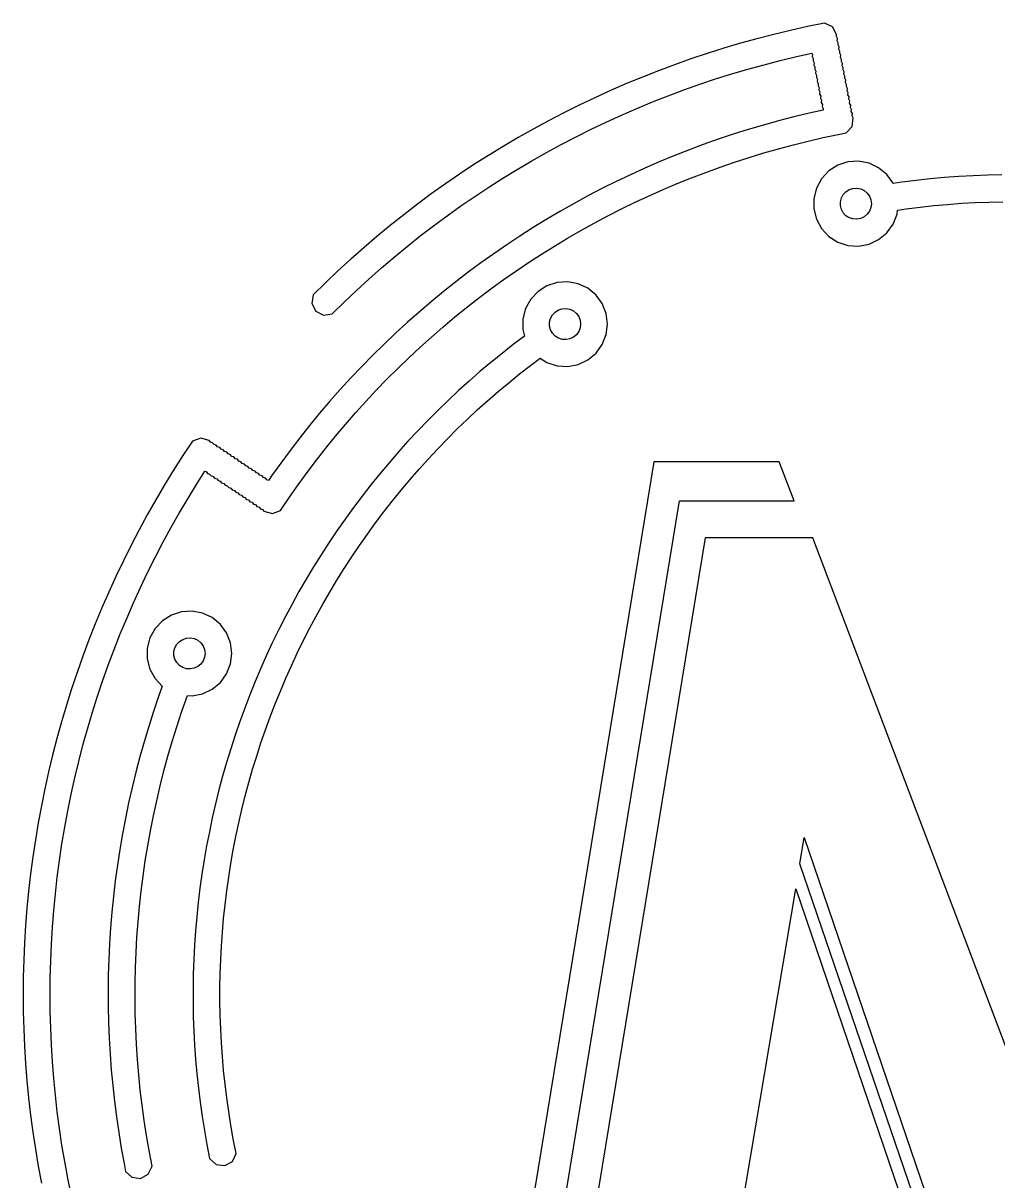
# Model space of a CAD drawing. Header units: metres. Extents: x -25 to 25, y -25 to 25.
# Drawn here: x -25 to -0.39, y -4.71 to 24.54 of the extents above; entities that cross this region are included whole.
import ezdxf

# ---------------------------------------------------------------- set-up
doc = ezdxf.new("R2010")
doc.units = ezdxf.units.M

msp = doc.modelspace()

# ---------------------------------------------------------------- linework, layer by layer
for p, q in [((-5.62514, 24.359), (-6.04939, 24.2572)), ((-5.19914, 24.4535), (-5.62514, 24.359)), ((-4.76891, 24.541), (-5.19914, 24.4535)), ((-4.56831, 24.4486), (-4.76891, 24.541)), ((-4.46039, 24.2559), (-4.56831, 24.4486)), ((-6.89227, 24.0313), (-7.31062, 23.9073)), ((-6.47182, 24.1479), (-6.89227, 24.0313)), ((-6.04939, 24.2572), (-6.47182, 24.1479)), ((-4.46701, 24.1999), (-4.46039, 24.2559)), ((-4.43947, 24.1507), (-4.46701, 24.1999)), ((-4.44611, 24.0947), (-4.43947, 24.1507)), ((-4.41856, 24.0455), (-4.44611, 24.0947)), ((-4.42519, 23.9896), (-4.41856, 24.0455)), ((-4.39764, 23.9404), (-4.42519, 23.9896)), ((-7.72676, 23.7761), (-8.14053, 23.6376)), ((-7.31062, 23.9073), (-7.72676, 23.7761)), ((-5.88359, 23.5979), (-5.47087, 23.697)), ((-5.47087, 23.697), (-5.08807, 23.782)), ((-5.08807, 23.782), (-5.07115, 23.7518)), ((-5.07115, 23.7518), (-5.07777, 23.6958)), ((-5.07777, 23.6958), (-5.05023, 23.6466)), ((-4.40427, 23.8844), (-4.39764, 23.9404)), ((-4.37672, 23.8352), (-4.40427, 23.8844)), ((-4.38335, 23.7793), (-4.37672, 23.8352)), ((-4.3558, 23.7301), (-4.38335, 23.7793)), ((-4.36243, 23.6741), (-4.3558, 23.7301)), ((-8.55182, 23.4919), (-8.96051, 23.3391)), ((-8.14053, 23.6376), (-8.55182, 23.4919)), ((-6.70358, 23.3782), (-6.29451, 23.4916)), ((-6.29451, 23.4916), (-5.88359, 23.5979)), ((-5.05023, 23.6466), (-5.05685, 23.5906)), ((-5.05685, 23.5906), (-5.02931, 23.5414)), ((-5.02931, 23.5414), (-5.03593, 23.4855)), ((-5.03593, 23.4855), (-5.00839, 23.4363)), ((-5.00839, 23.4363), (-5.01501, 23.3803)), ((-4.33488, 23.6249), (-4.36243, 23.6741)), ((-4.34151, 23.5689), (-4.33488, 23.6249)), ((-4.31396, 23.5198), (-4.34151, 23.5689)), ((-4.3206, 23.4638), (-4.31396, 23.5198)), ((-4.29306, 23.4146), (-4.3206, 23.4638)), ((-4.29968, 23.3586), (-4.29306, 23.4146)), ((-9.36647, 23.1792), (-9.76958, 23.0122)), ((-8.96051, 23.3391), (-9.36647, 23.1792)), ((-7.91789, 22.9953), (-7.51537, 23.13)), ((-7.51537, 23.13), (-7.11055, 23.2576)), ((-7.11055, 23.2576), (-6.70358, 23.3782)), ((-5.01501, 23.3803), (-4.98747, 23.3311)), ((-4.98747, 23.3311), (-4.99409, 23.2751)), ((-4.99409, 23.2751), (-4.96655, 23.226)), ((-4.96655, 23.226), (-4.97319, 23.17)), ((-4.97319, 23.17), (-4.94565, 23.1208)), ((-4.94565, 23.1208), (-4.95227, 23.0648)), ((-4.27214, 23.3094), (-4.29968, 23.3586)), ((-4.27876, 23.2535), (-4.27214, 23.3094)), ((-4.25122, 23.2043), (-4.27876, 23.2535)), ((-4.25784, 23.1483), (-4.25122, 23.2043)), ((-4.2303, 23.0991), (-4.25784, 23.1483)), ((-10.1697, 22.8382), (-10.5667, 22.6572)), ((-9.76958, 23.0122), (-10.1697, 22.8382)), ((-8.71561, 22.705), (-8.31804, 22.8536)), ((-8.31804, 22.8536), (-7.91789, 22.9953)), ((-4.95227, 23.0648), (-4.92473, 23.0157)), ((-4.92473, 23.0157), (-4.93135, 22.9597)), ((-4.93135, 22.9597), (-4.90381, 22.9105)), ((-4.90381, 22.9105), (-4.91043, 22.8545)), ((-4.91043, 22.8545), (-4.88289, 22.8053)), ((-4.23692, 23.0432), (-4.2303, 23.0991)), ((-4.20938, 22.994), (-4.23692, 23.0432)), ((-4.21602, 22.938), (-4.20938, 22.994)), ((-4.18846, 22.8888), (-4.21602, 22.938)), ((-4.1951, 22.8328), (-4.18846, 22.8888)), ((-4.16756, 22.7837), (-4.1951, 22.8328)), ((-10.5667, 22.6572), (-10.9606, 22.4693)), ((-9.50273, 22.3869), (-9.11052, 22.5494)), ((-9.11052, 22.5494), (-8.71561, 22.705)), ((-4.88289, 22.8053), (-4.88951, 22.7494)), ((-4.88951, 22.7494), (-4.86197, 22.7002)), ((-4.86197, 22.7002), (-4.86861, 22.6442)), ((-4.86861, 22.6442), (-4.84106, 22.595)), ((-4.84106, 22.595), (-4.84769, 22.539)), ((-4.84769, 22.539), (-4.82014, 22.4899)), ((-4.17418, 22.7277), (-4.16756, 22.7837)), ((-4.14664, 22.6785), (-4.17418, 22.7277)), ((-4.15326, 22.6225), (-4.14664, 22.6785)), ((-4.12572, 22.5733), (-4.15326, 22.6225)), ((-4.13234, 22.5174), (-4.12572, 22.5733)), ((-11.351, 22.2746), (-11.738, 22.0731)), ((-10.9606, 22.4693), (-11.351, 22.2746)), ((-9.89197, 22.2177), (-9.50273, 22.3869)), ((-5.15198, 22.2675), (-5.53981, 22.1741)), ((-4.80392, 22.345), (-5.15198, 22.2675)), ((-4.82014, 22.4899), (-4.82677, 22.4339)), ((-4.82677, 22.4339), (-4.79922, 22.3847)), ((-4.79922, 22.3847), (-4.80392, 22.345)), ((-4.1048, 22.4682), (-4.13234, 22.5174)), ((-4.11142, 22.4122), (-4.1048, 22.4682)), ((-4.08388, 22.363), (-4.11142, 22.4122)), ((-4.09052, 22.3071), (-4.08388, 22.363)), ((-4.06297, 22.2579), (-4.09052, 22.3071)), ((-4.0696, 22.2019), (-4.06297, 22.2579)), ((-11.738, 22.0731), (-12.1215, 21.8649)), ((-10.6612, 21.859), (-10.2782, 22.0417)), ((-10.2782, 22.0417), (-9.89197, 22.2177)), ((-6.3103, 21.9673), (-6.69272, 21.8538)), ((-5.92595, 22.0741), (-6.3103, 21.9673)), ((-5.53981, 22.1741), (-5.92595, 22.0741)), ((-4.04205, 22.1527), (-4.0696, 22.2019)), ((-4.06801, 21.9334), (-4.04205, 22.1527)), ((-12.5012, 21.65), (-12.8772, 21.4286)), ((-12.1215, 21.8649), (-12.5012, 21.65)), ((-11.4176, 21.4736), (-11.0412, 21.6696)), ((-11.0412, 21.6696), (-10.6612, 21.859)), ((-7.0731, 21.7337), (-7.45134, 21.6069)), ((-6.69272, 21.8538), (-7.0731, 21.7337)), ((-5.17683, 21.5632), (-4.7997, 21.6503)), ((-4.7997, 21.6503), (-4.42114, 21.7307)), ((-4.42114, 21.7307), (-4.21794, 21.7712)), ((-4.21794, 21.7712), (-4.06801, 21.9334)), ((-12.8772, 21.4286), (-13.2492, 21.2006)), ((-11.7907, 21.271), (-11.4176, 21.4736)), ((-7.82729, 21.4736), (-8.20087, 21.3337)), ((-7.45134, 21.6069), (-7.82729, 21.4736)), ((-6.29831, 21.2627), (-5.92622, 21.3694)), ((-5.92622, 21.3694), (-5.55234, 21.4696)), ((-5.55234, 21.4696), (-5.17683, 21.5632)), ((-13.2492, 21.2006), (-13.6172, 20.9661)), ((-12.5258, 20.8466), (-12.1601, 21.062)), ((-12.1601, 21.062), (-11.7907, 21.271)), ((-8.57195, 21.1874), (-8.9404, 21.0345)), ((-8.20087, 21.3337), (-8.57195, 21.1874)), ((-7.03654, 21.03), (-6.66838, 21.1496)), ((-6.66838, 21.1496), (-6.29831, 21.2627)), ((-13.6172, 20.9661), (-13.981, 20.7253)), ((-12.8878, 20.6248), (-12.5258, 20.8466)), ((-9.30615, 20.8753), (-9.66905, 20.7097)), ((-8.9404, 21.0345), (-9.30615, 20.8753)), ((-8.12747, 20.6329), (-7.76614, 20.7716)), ((-7.76614, 20.7716), (-7.40245, 20.904)), ((-7.40245, 20.904), (-7.03654, 21.03)), ((-4.65765, 20.806), (-4.84164, 20.6101)), ((-4.43074, 20.95), (-4.65765, 20.806)), ((-4.17514, 21.033), (-4.43074, 20.95)), ((-3.90691, 21.0499), (-4.17514, 21.033)), ((-3.64291, 20.9995), (-3.90691, 21.0499)), ((-3.39973, 20.8851), (-3.64291, 20.9995)), ((-3.19266, 20.7138), (-3.39973, 20.8851)), ((-14.3406, 20.4781), (-14.6958, 20.2247)), ((-13.981, 20.7253), (-14.3406, 20.4781)), ((-13.2457, 20.3967), (-12.8878, 20.6248)), ((-10.029, 20.5378), (-10.3859, 20.3596)), ((-9.66905, 20.7097), (-10.029, 20.5378)), ((-8.84264, 20.3367), (-8.48636, 20.4879)), ((-8.48636, 20.4879), (-8.12747, 20.6329)), ((-4.84164, 20.6101), (-4.97112, 20.3745)), ((-3.03468, 20.4964), (-3.19266, 20.7138)), ((-3.03142, 20.4881), (-3.03468, 20.4964)), ((-2.81306, 20.5194), (-3.03142, 20.4881)), ((-2.45451, 20.5653), (-2.81306, 20.5194)), ((-2.09523, 20.605), (-2.45451, 20.5653)), ((-1.73531, 20.6385), (-2.09523, 20.605)), ((-1.37485, 20.6656), (-1.73531, 20.6385)), ((-1.01398, 20.6865), (-1.37485, 20.6656)), ((-0.652786, 20.701), (-1.01398, 20.6865)), ((-0.291412, 20.7092), (-0.652786, 20.701)), ((-14.6958, 20.2247), (-15.0465, 19.9651)), ((-13.5997, 20.1625), (-13.2457, 20.3967)), ((-10.3859, 20.3596), (-10.7397, 20.1753)), ((-9.19623, 20.1792), (-8.84264, 20.3367)), ((-4.97112, 20.3745), (-5.03795, 20.1142)), ((-4.33975, 20.1246), (-4.29228, 20.2109)), ((-4.29228, 20.2109), (-4.22482, 20.2828)), ((-4.22482, 20.2828), (-4.14162, 20.3356)), ((-4.14162, 20.3356), (-4.0479, 20.366)), ((-4.0479, 20.366), (-3.94955, 20.3722)), ((-3.94955, 20.3722), (-3.85275, 20.3537)), ((-3.85275, 20.3537), (-3.76358, 20.3118)), ((-3.76358, 20.3118), (-3.68765, 20.249)), ((-3.68765, 20.249), (-3.62973, 20.1692)), ((-15.0465, 19.9651), (-15.3927, 19.6995)), ((-14.2951, 19.6755), (-13.9495, 19.9221)), ((-13.9495, 19.9221), (-13.5997, 20.1625)), ((-11.0901, 19.9848), (-11.4372, 19.7882)), ((-10.7397, 20.1753), (-11.0901, 19.9848)), ((-9.89485, 19.846), (-9.54695, 20.0157)), ((-9.54695, 20.0157), (-9.19623, 20.1792)), ((-5.03795, 20.1142), (-5.03795, 19.8455)), ((-4.36426, 20.0291), (-4.33975, 20.1246)), ((-4.36426, 19.9306), (-4.36426, 20.0291)), ((-4.33975, 19.8351), (-4.36426, 19.9306)), ((-3.62973, 20.1692), (-3.59346, 20.0776)), ((-3.59346, 20.0776), (-3.5811, 19.9798)), ((-3.5811, 19.9798), (-3.59346, 19.8821)), ((-2.70128, 19.8486), (-2.35446, 19.8927)), ((-2.35446, 19.8927), (-2.00696, 19.9308)), ((-2.00696, 19.9308), (-1.6588, 19.9628)), ((-1.6588, 19.9628), (-1.31009, 19.9887)), ((-1.31009, 19.9887), (-0.961105, 20.0085)), ((-0.961105, 20.0085), (-0.61174, 20.0222)), ((-0.61174, 20.0222), (-0.262222, 20.0298)), ((-15.3927, 19.6995), (-15.7341, 19.4279)), ((-14.6363, 19.423), (-14.2951, 19.6755)), ((-11.4372, 19.7882), (-11.7808, 19.5856)), ((-10.5814, 19.4886), (-10.2397, 19.6703)), ((-10.2397, 19.6703), (-9.89485, 19.846)), ((-5.03795, 19.8455), (-4.97112, 19.5852)), ((-4.29228, 19.7488), (-4.33975, 19.8351)), ((-4.22482, 19.6769), (-4.29228, 19.7488)), ((-4.14162, 19.6241), (-4.22482, 19.6769)), ((-4.0479, 19.5937), (-4.14162, 19.6241)), ((-3.85275, 19.606), (-3.94955, 19.5875)), ((-3.76358, 19.6479), (-3.85275, 19.606)), ((-3.68765, 19.7107), (-3.76358, 19.6479)), ((-3.62973, 19.7905), (-3.68765, 19.7107)), ((-3.59346, 19.8821), (-3.62973, 19.7905)), ((-3.03468, 19.4633), (-2.93575, 19.7132)), ((-2.93575, 19.7132), (-2.92262, 19.8171)), ((-2.92262, 19.8171), (-2.70128, 19.8486)), ((-15.7341, 19.4279), (-16.0708, 19.1503)), ((-14.973, 19.1647), (-14.6363, 19.423)), ((-12.1209, 19.377), (-12.4572, 19.1625)), ((-11.7808, 19.5856), (-12.1209, 19.377)), ((-10.92, 19.3009), (-10.5814, 19.4886)), ((-4.97112, 19.5852), (-4.84164, 19.3496)), ((-4.84164, 19.3496), (-4.65765, 19.1537)), ((-3.94955, 19.5875), (-4.0479, 19.5937)), ((-3.19266, 19.2459), (-3.03468, 19.4633)), ((-16.0708, 19.1503), (-16.4026, 18.8669)), ((-15.3053, 18.9004), (-14.973, 19.1647)), ((-12.4572, 19.1625), (-12.7897, 18.9422)), ((-11.5869, 18.9081), (-11.2551, 19.1074)), ((-11.2551, 19.1074), (-10.92, 19.3009)), ((-4.65765, 19.1537), (-4.43074, 19.0097)), ((-3.64291, 18.9601), (-3.39973, 19.0746)), ((-3.39973, 19.0746), (-3.19266, 19.2459)), ((-16.4026, 18.8669), (-16.7294, 18.5778)), ((-15.6328, 18.6304), (-15.3053, 18.9004)), ((-12.7897, 18.9422), (-13.1184, 18.7161)), ((-11.9151, 18.703), (-11.5869, 18.9081)), ((-4.43074, 19.0097), (-4.17514, 18.9267)), ((-4.17514, 18.9267), (-3.90691, 18.9098)), ((-3.90691, 18.9098), (-3.64291, 18.9601)), ((-16.7294, 18.5778), (-17.051, 18.283)), ((-15.9555, 18.3548), (-15.6328, 18.6304)), ((-13.443, 18.4843), (-13.7635, 18.2468)), ((-13.1184, 18.7161), (-13.443, 18.4843)), ((-12.5606, 18.2757), (-12.2397, 18.4922)), ((-12.2397, 18.4922), (-11.9151, 18.703)), ((-17.051, 18.283), (-17.3675, 17.9826)), ((-16.2734, 18.0735), (-15.9555, 18.3548)), ((-13.7635, 18.2468), (-14.0799, 18.0038)), ((-12.8776, 18.0538), (-12.5606, 18.2757)), ((-17.3675, 17.9826), (-17.6787, 17.6768)), ((-16.5864, 17.7867), (-16.2734, 18.0735)), ((-14.0799, 18.0038), (-14.392, 17.7554)), ((-13.1908, 17.8263), (-12.8776, 18.0538)), ((-11.7742, 17.9082), (-12.0011, 17.7642)), ((-11.5186, 17.9913), (-11.7742, 17.9082)), ((-11.2504, 18.0081), (-11.5186, 17.9913)), ((-10.9864, 17.9578), (-11.2504, 18.0081)), ((-10.7432, 17.8434), (-10.9864, 17.9578)), ((-10.5361, 17.672), (-10.7432, 17.8434)), ((-17.6787, 17.6768), (-17.7142, 17.4588)), ((-16.8943, 17.4946), (-16.5864, 17.7867)), ((-14.392, 17.7554), (-14.6997, 17.5015)), ((-13.8049, 17.3551), (-13.4998, 17.5934)), ((-13.4998, 17.5934), (-13.1908, 17.8263)), ((-12.1851, 17.5683), (-12.3145, 17.3328)), ((-12.0011, 17.7642), (-12.1851, 17.5683)), ((-10.3781, 17.4546), (-10.5361, 17.672)), ((-17.7142, 17.4588), (-17.6148, 17.2615)), ((-17.6148, 17.2615), (-17.4184, 17.1604)), ((-17.2001, 17.194), (-16.8943, 17.4946)), ((-14.6997, 17.5015), (-15.0029, 17.2423)), ((-14.1056, 17.1115), (-13.8049, 17.3551)), ((-12.3145, 17.3328), (-12.3814, 17.0725)), ((-11.5683, 17.241), (-11.4851, 17.2938)), ((-11.4851, 17.2938), (-11.3913, 17.3243)), ((-11.3913, 17.3243), (-11.293, 17.3304)), ((-11.293, 17.3304), (-11.1962, 17.312)), ((-11.1962, 17.312), (-11.107, 17.27)), ((-11.107, 17.27), (-11.0311, 17.2072)), ((-10.2792, 17.2047), (-10.3781, 17.4546)), ((-17.4184, 17.1604), (-17.2001, 17.194)), ((-15.3015, 16.9778), (-15.5955, 16.7082)), ((-15.0029, 17.2423), (-15.3015, 16.9778)), ((-14.4021, 16.8627), (-14.1056, 17.1115)), ((-12.3814, 17.0725), (-12.3814, 16.8037)), ((-11.7077, 16.9874), (-11.6832, 17.0828)), ((-11.7077, 16.8888), (-11.7077, 16.9874)), ((-11.6832, 17.0828), (-11.6357, 17.1692)), ((-11.6357, 17.1692), (-11.5683, 17.241)), ((-11.0311, 17.2072), (-10.9732, 17.1275)), ((-10.9732, 17.1275), (-10.9369, 17.0359)), ((-10.9369, 17.0359), (-10.9245, 16.9381)), ((-10.2455, 16.9381), (-10.2792, 17.2047)), ((-15.5955, 16.7082), (-15.8847, 16.4335)), ((-14.6942, 16.6088), (-14.4021, 16.8627)), ((-12.3814, 16.8037), (-12.3381, 16.6351)), ((-11.6832, 16.7934), (-11.7077, 16.8888)), ((-11.6357, 16.707), (-11.6832, 16.7934)), ((-11.5683, 16.6352), (-11.6357, 16.707)), ((-10.9732, 16.7487), (-11.0311, 16.669)), ((-10.9369, 16.8403), (-10.9732, 16.7487)), ((-10.9245, 16.9381), (-10.9369, 16.8403)), ((-10.2792, 16.6715), (-10.2455, 16.9381)), ((-15.8847, 16.4335), (-16.1691, 16.1537)), ((-14.9818, 16.3498), (-14.6942, 16.6088)), ((-12.6243, 16.419), (-12.909, 16.1962)), ((-12.3381, 16.6351), (-12.6243, 16.419)), ((-11.4851, 16.5824), (-11.5683, 16.6352)), ((-11.3913, 16.5519), (-11.4851, 16.5824)), ((-11.293, 16.5457), (-11.3913, 16.5519)), ((-11.1962, 16.5642), (-11.293, 16.5457)), ((-11.107, 16.6062), (-11.1962, 16.5642)), ((-11.0311, 16.669), (-11.107, 16.6062)), ((-10.5361, 16.2041), (-10.3781, 16.4216)), ((-10.3781, 16.4216), (-10.2792, 16.6715)), ((-16.1691, 16.1537), (-16.4485, 15.8691)), ((-15.2649, 16.0859), (-14.9818, 16.3498)), ((-12.909, 16.1962), (-13.1897, 15.9684)), ((-10.7432, 16.0328), (-10.5361, 16.2041)), ((-16.4485, 15.8691), (-16.723, 15.5796)), ((-15.817, 15.5433), (-15.5433, 15.817)), ((-15.5433, 15.817), (-15.2649, 16.0859)), ((-13.1897, 15.9684), (-13.4663, 15.7358)), ((-12.4699, 15.6769), (-12.1944, 15.8921)), ((-12.1944, 15.8921), (-11.9478, 16.0782)), ((-11.9478, 16.0782), (-11.7742, 15.968)), ((-11.7742, 15.968), (-11.5186, 15.8849)), ((-11.5186, 15.8849), (-11.2504, 15.868)), ((-11.2504, 15.868), (-10.9864, 15.9184)), ((-10.9864, 15.9184), (-10.7432, 16.0328)), ((-16.723, 15.5796), (-16.9923, 15.2854)), ((-16.0859, 15.2649), (-15.817, 15.5433)), ((-13.4663, 15.7358), (-13.7389, 15.4984)), ((-12.7416, 15.4568), (-12.4699, 15.6769)), ((-16.9923, 15.2854), (-17.2565, 14.9865)), ((-16.3498, 14.9818), (-16.0859, 15.2649)), ((-14.0073, 15.2562), (-14.2714, 15.0094)), ((-13.7389, 15.4984), (-14.0073, 15.2562)), ((-13.2733, 15.0027), (-13.0095, 15.2321)), ((-13.0095, 15.2321), (-12.7416, 15.4568)), ((-17.2565, 14.9865), (-17.5154, 14.683)), ((-16.6088, 14.6942), (-16.3498, 14.9818)), ((-14.2714, 15.0094), (-14.5312, 14.7581)), ((-13.5331, 14.7688), (-13.2733, 15.0027)), ((-17.5154, 14.683), (-17.769, 14.3751)), ((-16.8627, 14.4021), (-16.6088, 14.6942)), ((-14.5312, 14.7581), (-14.7866, 14.5022)), ((-13.7888, 14.5304), (-13.5331, 14.7688)), ((-17.769, 14.3751), (-18.0172, 14.0628)), ((-17.1115, 14.1056), (-16.8627, 14.4021)), ((-14.7866, 14.5022), (-15.0374, 14.242)), ((-14.0403, 14.2875), (-13.7888, 14.5304)), ((-20.518, 14.0574), (-20.7253, 13.981)), ((-20.3055, 13.9975), (-20.518, 14.0574)), ((-18.0172, 14.0628), (-18.2599, 13.7462)), ((-17.3551, 13.8049), (-17.1115, 14.1056)), ((-15.0374, 14.242), (-15.2837, 13.9774)), ((-14.5304, 13.7888), (-14.2875, 14.0403)), ((-14.2875, 14.0403), (-14.0403, 14.2875)), ((-20.7253, 13.981), (-20.9676, 13.6149)), ((-20.2706, 13.9532), (-20.3055, 13.9975)), ((-20.2163, 13.9379), (-20.2706, 13.9532)), ((-20.1814, 13.8937), (-20.2163, 13.9379)), ((-20.1272, 13.8784), (-20.1814, 13.8937)), ((-20.0923, 13.8341), (-20.1272, 13.8784)), ((-20.038, 13.8188), (-20.0923, 13.8341)), ((-20.0031, 13.7745), (-20.038, 13.8188)), ((-19.9489, 13.7592), (-20.0031, 13.7745)), ((-19.914, 13.715), (-19.9489, 13.7592)), ((-17.5934, 13.4998), (-17.3551, 13.8049)), ((-15.2837, 13.9774), (-15.5253, 13.7085)), ((-14.7688, 13.5331), (-14.5304, 13.7888)), ((-20.9676, 13.6149), (-21.202, 13.2469)), ((-19.8597, 13.6997), (-19.914, 13.715)), ((-19.8248, 13.6554), (-19.8597, 13.6997)), ((-19.7706, 13.6401), (-19.8248, 13.6554)), ((-19.7357, 13.5958), (-19.7706, 13.6401)), ((-19.6814, 13.5805), (-19.7357, 13.5958)), ((-19.6465, 13.5363), (-19.6814, 13.5805)), ((-19.5923, 13.521), (-19.6465, 13.5363)), ((-19.5574, 13.4767), (-19.5923, 13.521)), ((-19.5031, 13.4614), (-19.5574, 13.4767)), ((-19.4682, 13.4171), (-19.5031, 13.4614)), ((-18.2599, 13.7462), (-18.497, 13.4255)), ((-17.8263, 13.1908), (-17.5934, 13.4998)), ((-15.5253, 13.7085), (-15.7622, 13.4355)), ((-15.0027, 13.2733), (-14.7688, 13.5331)), ((-21.202, 13.2469), (-21.43, 12.8748)), ((-20.6248, 12.8878), (-20.4142, 13.2186)), ((-20.4142, 13.2186), (-20.3809, 13.2092)), ((-20.3809, 13.2092), (-20.346, 13.1649)), ((-20.346, 13.1649), (-20.2917, 13.1496)), ((-19.414, 13.4018), (-19.4682, 13.4171)), ((-19.3791, 13.3576), (-19.414, 13.4018)), ((-19.3248, 13.3423), (-19.3791, 13.3576)), ((-19.2899, 13.298), (-19.3248, 13.3423)), ((-19.2357, 13.2827), (-19.2899, 13.298)), ((-19.2008, 13.2384), (-19.2357, 13.2827)), ((-19.1465, 13.2231), (-19.2008, 13.2384)), ((-19.1116, 13.1789), (-19.1465, 13.2231)), ((-19.0574, 13.1636), (-19.1116, 13.1789)), ((-19.0225, 13.1193), (-19.0574, 13.1636)), ((-18.497, 13.4255), (-18.7285, 13.1006)), ((-18.0538, 12.8776), (-17.8263, 13.1908)), ((-15.7622, 13.4355), (-15.9942, 13.1583)), ((-15.2321, 13.0095), (-15.0027, 13.2733)), ((-9.07555, 13.4543), (-13.3263, -12.5087)), ((-5.90833, 13.4543), (-9.07555, 13.4543)), ((-5.53667, 12.4735), (-5.90833, 13.4543)), ((-21.43, 12.8748), (-21.6514, 12.4989)), ((-20.8466, 12.5258), (-20.6248, 12.8878)), ((-20.2917, 13.1496), (-20.2568, 13.1053)), ((-20.2568, 13.1053), (-20.2026, 13.09)), ((-20.2026, 13.09), (-20.1677, 13.0458)), ((-20.1677, 13.0458), (-20.1134, 13.0305)), ((-20.1134, 13.0305), (-20.0785, 12.9862)), ((-20.0785, 12.9862), (-20.0243, 12.9709)), ((-20.0243, 12.9709), (-19.9894, 12.9267)), ((-19.9894, 12.9267), (-19.9351, 12.9113)), ((-19.9351, 12.9113), (-19.9002, 12.8671)), ((-18.9682, 13.104), (-19.0225, 13.1193)), ((-18.9333, 13.0597), (-18.9682, 13.104)), ((-18.8791, 13.0444), (-18.9333, 13.0597)), ((-18.8442, 13.0002), (-18.8791, 13.0444)), ((-18.8057, 12.9893), (-18.8442, 13.0002)), ((-18.7285, 13.1006), (-18.8057, 12.9893)), ((-18.2757, 12.5606), (-18.0538, 12.8776)), ((-16.2215, 12.8772), (-16.4437, 12.5921)), ((-15.9942, 13.1583), (-16.2215, 12.8772)), ((-15.4568, 12.7416), (-15.2321, 13.0095)), ((-19.9002, 12.8671), (-19.846, 12.8518)), ((-19.846, 12.8518), (-19.8111, 12.8075)), ((-19.8111, 12.8075), (-19.7568, 12.7922)), ((-19.7568, 12.7922), (-19.7219, 12.7479)), ((-19.7219, 12.7479), (-19.6677, 12.7327)), ((-19.6677, 12.7327), (-19.6328, 12.6884)), ((-19.6328, 12.6884), (-19.5785, 12.6731)), ((-19.5785, 12.6731), (-19.5436, 12.6288)), ((-19.5436, 12.6288), (-19.4894, 12.6135)), ((-19.4894, 12.6135), (-19.4545, 12.5692)), ((-16.4437, 12.5921), (-16.661, 12.3032)), ((-15.6769, 12.4699), (-15.4568, 12.7416)), ((-21.6514, 12.4989), (-21.8662, 12.1191)), ((-21.062, 12.1601), (-20.8466, 12.5258)), ((-19.4545, 12.5692), (-19.4003, 12.5539)), ((-19.4003, 12.5539), (-19.3654, 12.5097)), ((-19.3654, 12.5097), (-19.3111, 12.4944)), ((-19.3111, 12.4944), (-19.2762, 12.4501)), ((-19.2762, 12.4501), (-19.222, 12.4348)), ((-19.222, 12.4348), (-19.1871, 12.3905)), ((-19.1871, 12.3905), (-19.1328, 12.3752)), ((-19.1328, 12.3752), (-19.0979, 12.331)), ((-19.0979, 12.331), (-19.0437, 12.3157)), ((-19.0437, 12.3157), (-19.0088, 12.2714)), ((-18.4998, 12.2283), (-18.2757, 12.5606)), ((-16.661, 12.3032), (-16.8732, 12.0106)), ((-15.8921, 12.1944), (-15.6769, 12.4699)), ((-12.3749, -11.6375), (-8.42712, 12.4735)), ((-8.42712, 12.4735), (-5.53667, 12.4735)), ((-21.8662, 12.1191), (-22.0744, 11.7356)), ((-21.271, 11.7907), (-21.062, 12.1601)), ((-19.0088, 12.2714), (-18.9545, 12.2561)), ((-18.9545, 12.2561), (-18.9196, 12.2119)), ((-18.9196, 12.2119), (-18.707, 12.1519)), ((-18.707, 12.1519), (-18.4998, 12.2283)), ((-16.8732, 12.0106), (-17.0802, 11.7142)), ((-16.1025, 11.9152), (-15.8921, 12.1944)), ((-22.0744, 11.7356), (-22.2759, 11.3486)), ((-21.4736, 11.4176), (-21.271, 11.7907)), ((-17.0802, 11.7142), (-17.2821, 11.4144)), ((-16.308, 11.6324), (-16.1025, 11.9152)), ((-21.6696, 11.0412), (-21.4736, 11.4176)), ((-17.2821, 11.4144), (-17.4786, 11.111)), ((-16.5085, 11.346), (-16.308, 11.6324)), ((-7.77872, 11.5366), (-11.4227, -10.7217)), ((-5.06326, 11.5366), (-7.77872, 11.5366)), ((0.581345, -3.3616), (-5.06326, 11.5366)), ((-22.2759, 11.3486), (-22.4705, 10.9581)), ((-16.704, 11.0562), (-16.5085, 11.346)), ((-22.4705, 10.9581), (-22.6584, 10.5643)), ((-21.859, 10.6612), (-21.6696, 11.0412)), ((-17.4786, 11.111), (-17.6699, 10.8043)), ((-16.8944, 10.763), (-16.704, 11.0562)), ((-22.6584, 10.5643), (-22.8393, 10.1672)), ((-22.0417, 10.2782), (-21.859, 10.6612)), ((-17.6699, 10.8043), (-17.8558, 10.4943)), ((-17.0797, 10.4665), (-16.8944, 10.763)), ((-22.2177, 9.89197), (-22.0417, 10.2782)), ((-17.8558, 10.4943), (-18.0362, 10.181)), ((-17.2598, 10.1668), (-17.0797, 10.4665)), ((-22.8393, 10.1672), (-23.0132, 9.76704)), ((-18.0362, 10.181), (-18.2111, 9.86472)), ((-17.4346, 9.86401), (-17.2598, 10.1668)), ((-23.0132, 9.76704), (-23.1802, 9.36392)), ((-22.3869, 9.50273), (-22.2177, 9.89197)), ((-21.0026, 9.66953), (-21.2582, 9.58649)), ((-20.7344, 9.6864), (-21.0026, 9.66953)), ((-20.4704, 9.63605), (-20.7344, 9.6864)), ((-18.2111, 9.86472), (-18.3805, 9.54538)), ((-17.6041, 9.55821), (-17.4346, 9.86401)), ((-23.1802, 9.36392), (-23.3401, 8.95795)), ((-22.5494, 9.11052), (-22.3869, 9.50273)), ((-21.4852, 9.44247), (-21.6691, 9.24655)), ((-21.2582, 9.58649), (-21.4852, 9.44247)), ((-20.2272, 9.52162), (-20.4704, 9.63605)), ((-20.0201, 9.3503), (-20.2272, 9.52162)), ((-18.3805, 9.54538), (-18.5443, 9.22314)), ((-17.7682, 9.24954), (-17.6041, 9.55821)), ((-22.705, 8.71561), (-22.5494, 9.11052)), ((-21.6691, 9.24655), (-21.7986, 9.01105)), ((-19.8622, 9.13287), (-20.0201, 9.3503)), ((-19.7632, 8.883), (-19.8622, 9.13287)), ((-18.5443, 9.22314), (-18.7024, 8.8981)), ((-17.9269, 8.93805), (-17.7682, 9.24954)), ((-23.3401, 8.95795), (-23.4929, 8.54924)), ((-21.7986, 9.01105), (-21.8654, 8.75073)), ((-21.1672, 8.76108), (-21.1198, 8.84743)), ((-21.1198, 8.84743), (-21.0523, 8.91927)), ((-21.0523, 8.91927), (-20.9691, 8.97206)), ((-20.9691, 8.97206), (-20.8754, 9.00252)), ((-20.8754, 9.00252), (-20.777, 9.0087)), ((-20.777, 9.0087), (-20.6802, 8.99023)), ((-20.6802, 8.99023), (-20.5911, 8.94829)), ((-20.5911, 8.94829), (-20.5151, 8.88547)), ((-20.5151, 8.88547), (-20.4572, 8.80574)), ((-20.4572, 8.80574), (-20.4209, 8.71411)), ((-19.7296, 8.61635), (-19.7632, 8.883)), ((-18.7024, 8.8981), (-18.8549, 8.57034)), ((-18.0802, 8.62381), (-17.9269, 8.93805)), ((-23.4929, 8.54924), (-23.6385, 8.13794)), ((-22.8536, 8.31804), (-22.705, 8.71561)), ((-21.8654, 8.75073), (-21.8654, 8.48198)), ((-21.1918, 8.66562), (-21.1672, 8.76108)), ((-21.1918, 8.56708), (-21.1918, 8.66562)), ((-21.1672, 8.47163), (-21.1918, 8.56708)), ((-20.4209, 8.51859), (-20.4572, 8.42696)), ((-20.4209, 8.71411), (-20.4086, 8.61635)), ((-20.4086, 8.61635), (-20.4209, 8.51859)), ((-19.7632, 8.34972), (-19.7296, 8.61635)), ((-18.8549, 8.57034), (-19.0016, 8.23997)), ((-18.228, 8.30692), (-18.0802, 8.62381)), ((-22.9953, 7.91789), (-22.8536, 8.31804)), ((-21.8654, 8.48198), (-21.7986, 8.22166)), ((-21.7986, 8.22166), (-21.6691, 7.98615)), ((-21.1198, 8.38527), (-21.1672, 8.47163)), ((-21.0523, 8.31345), (-21.1198, 8.38527)), ((-20.9691, 8.26064), (-21.0523, 8.31345)), ((-20.8754, 8.23018), (-20.9691, 8.26064)), ((-20.777, 8.224), (-20.8754, 8.23018)), ((-20.6802, 8.24246), (-20.777, 8.224)), ((-20.5911, 8.28442), (-20.6802, 8.24246)), ((-20.5151, 8.34723), (-20.5911, 8.28442)), ((-20.4572, 8.42696), (-20.5151, 8.34723)), ((-19.8622, 8.09982), (-19.7632, 8.34972)), ((-19.0016, 8.23997), (-19.1425, 7.90709)), ((-18.3701, 7.98755), (-18.228, 8.30692)), ((-23.6385, 8.13794), (-23.7769, 7.72414)), ((-23.13, 7.51537), (-22.9953, 7.91789)), ((-21.6691, 7.98615), (-21.4864, 7.7916)), ((-20.0201, 7.8824), (-19.8622, 8.09982)), ((-19.1425, 7.90709), (-19.2776, 7.57181)), ((-18.5067, 7.66576), (-18.3701, 7.98755)), ((-23.7769, 7.72414), (-23.9081, 7.308)), ((-21.4864, 7.7916), (-21.5814, 7.52507)), ((-20.4704, 7.59665), (-20.2272, 7.71109)), ((-20.2272, 7.71109), (-20.0201, 7.8824)), ((-18.6377, 7.34157), (-18.5067, 7.66576)), ((-23.2576, 7.11055), (-23.13, 7.51537)), ((-21.5814, 7.52507), (-21.7094, 7.14728)), ((-20.9991, 7.12822), (-20.8496, 7.55354)), ((-20.8496, 7.55354), (-20.7344, 7.5463)), ((-20.7344, 7.5463), (-20.4704, 7.59665)), ((-19.2776, 7.57181), (-19.4068, 7.23421)), ((-18.763, 7.0152), (-18.6377, 7.34157)), ((-23.9081, 7.308), (-24.032, 6.88963)), ((-23.3782, 6.70358), (-23.2576, 7.11055)), ((-21.7094, 7.14728), (-21.8309, 6.7673)), ((-21.1203, 6.7606), (-20.9991, 7.12822)), ((-19.4068, 7.23421), (-19.5301, 6.89441)), ((-24.032, 6.88963), (-24.1486, 6.46916)), ((-21.8309, 6.7673), (-21.9456, 6.38527)), ((-21.235, 6.39105), (-21.1203, 6.7606)), ((-19.5301, 6.89441), (-19.6474, 6.55252)), ((-18.8826, 6.68668), (-18.763, 7.0152)), ((-24.1486, 6.46916), (-24.2578, 6.04674)), ((-23.4916, 6.29451), (-23.3782, 6.70358)), ((-19.6474, 6.55252), (-19.7588, 6.20862)), ((-18.9964, 6.35616), (-18.8826, 6.68668)), ((-23.5979, 5.88359), (-23.4916, 6.29451)), ((-21.9456, 6.38527), (-22.0537, 6.0013)), ((-21.3434, 6.01942), (-21.235, 6.39105)), ((-19.7588, 6.20862), (-19.8642, 5.86284)), ((-19.1044, 6.02357), (-18.9964, 6.35616)), ((-24.2578, 6.04674), (-24.3596, 5.62245)), ((-23.697, 5.47087), (-23.5979, 5.88359)), ((-22.0537, 6.0013), (-22.1551, 5.61549)), ((-21.4451, 5.64607), (-21.3434, 6.01942)), ((-19.8642, 5.86284), (-19.9635, 5.51527)), ((-19.2066, 5.6893), (-19.1044, 6.02357)), ((-24.3596, 5.62245), (-24.4541, 5.19646)), ((-22.1551, 5.61549), (-22.2497, 5.22797)), ((-21.5404, 5.27094), (-21.4451, 5.64607)), ((-19.303, 5.35323), (-19.2066, 5.6893)), ((-23.7888, 5.05647), (-23.697, 5.47087)), ((-21.6291, 4.8942), (-21.5404, 5.27094)), ((-19.9635, 5.51527), (-20.0567, 5.16602)), ((-19.3935, 5.01549), (-19.303, 5.35323)), ((-24.4541, 5.19646), (-24.541, 4.76889)), ((-23.8735, 4.64052), (-23.7888, 5.05647)), ((-22.2497, 5.22797), (-22.3376, 4.83887)), ((-20.0567, 5.16602), (-20.1438, 4.8152)), ((-19.4781, 4.67628), (-19.3935, 5.01549)), ((-24.541, 4.76889), (-24.6205, 4.33986)), ((-22.3376, 4.83887), (-22.4186, 4.44829)), ((-21.7112, 4.51595), (-21.6291, 4.8942)), ((-20.1438, 4.8152), (-20.2247, 4.46291)), ((-23.9508, 4.22314), (-23.8735, 4.64052)), ((-22.4186, 4.44829), (-22.4929, 4.05635)), ((-21.7868, 4.13634), (-21.7112, 4.51595)), ((-20.2247, 4.46291), (-20.2995, 4.10925)), ((-19.5567, 4.33566), (-19.4781, 4.67628)), ((-24.6205, 4.33986), (-24.6925, 3.90952)), ((-24.0209, 3.80452), (-23.9508, 4.22314)), ((-21.8556, 3.75551), (-21.7868, 4.13634)), ((-20.2995, 4.10925), (-20.3682, 3.75435)), ((-19.6294, 3.99361), (-19.5567, 4.33566)), ((-24.6925, 3.90952), (-24.757, 3.47798)), ((-24.0836, 3.38472), (-24.0209, 3.80452)), ((-22.4929, 4.05635), (-22.5602, 3.66318)), ((-19.6961, 3.65048), (-19.6294, 3.99361)), ((-5.38841, 3.30254), (-5.27769, 3.96202)), ((-5.27769, 3.96202), (-0.168442, -11.0076)), ((-22.5602, 3.66318), (-22.6207, 3.26889)), ((-21.9178, 3.37352), (-21.8556, 3.75551)), ((-20.3682, 3.75435), (-20.4306, 3.3983)), ((-19.7569, 3.30615), (-19.6961, 3.65048)), ((-24.757, 3.47798), (-24.8139, 3.04538)), ((-24.139, 2.96391), (-24.0836, 3.38472)), ((-22.6207, 3.26889), (-22.6743, 2.8736)), ((-21.9734, 2.99043), (-21.9178, 3.37352)), ((-20.4306, 3.3983), (-20.4868, 3.04123)), ((-19.8115, 2.96085), (-19.7569, 3.30615)), ((-0.183548, -11.947), (-5.38841, 3.30254)), ((-24.8139, 3.04538), (-24.8633, 2.61185)), ((-24.1871, 2.5421), (-24.139, 2.96391)), ((-22.0222, 2.60655), (-21.9734, 2.99043)), ((-20.4868, 3.04123), (-20.5367, 2.68321)), ((-19.8602, 2.61465), (-19.8115, 2.96085)), ((-22.6743, 2.8736), (-22.721, 2.47745)), ((-20.5367, 2.68321), (-20.5804, 2.32439)), ((-7.74298, -10.7217), (-5.49413, 2.67288)), ((-5.49413, 2.67288), (-0.199371, -12.8418)), ((-24.8633, 2.61185), (-24.9051, 2.17752)), ((-24.2278, 2.11969), (-24.1871, 2.5421)), ((-22.721, 2.47745), (-22.7608, 2.08052)), ((-22.0644, 2.22176), (-22.0222, 2.60655)), ((-19.9028, 2.26764), (-19.8602, 2.61465)), ((-24.9051, 2.17752), (-24.9393, 1.74254)), ((-24.261, 1.69652), (-24.2278, 2.11969)), ((-22.7608, 2.08052), (-22.7936, 1.68298)), ((-22.0998, 1.8363), (-22.0644, 2.22176)), ((-20.5804, 2.32439), (-20.6179, 1.96486)), ((-19.9393, 1.91994), (-19.9028, 2.26764)), ((-22.1284, 1.45036), (-22.0998, 1.8363)), ((-20.6179, 1.96486), (-20.649, 1.60474)), ((-19.9698, 1.57167), (-19.9393, 1.91994)), ((-24.9393, 1.74254), (-24.9659, 1.30702)), ((-24.287, 1.27284), (-24.261, 1.69652)), ((-22.7936, 1.68298), (-22.8195, 1.28491)), ((-20.649, 1.60474), (-20.6739, 1.24411)), ((-19.9942, 1.22289), (-19.9698, 1.57167)), ((-24.9659, 1.30702), (-24.9849, 0.871109)), ((-24.3055, 0.848785), (-24.287, 1.27284)), ((-22.8195, 1.28491), (-22.8385, 0.886459)), ((-22.1504, 1.06398), (-22.1284, 1.45036)), ((-20.6739, 1.24411), (-20.6925, 0.883118)), ((-20.0125, 0.873749), (-19.9942, 1.22289)), ((-22.8385, 0.886459), (-22.8505, 0.487747)), ((-22.1656, 0.677231), (-22.1504, 1.06398)), ((-20.6925, 0.883118), (-20.7047, 0.521835)), ((-24.9849, 0.871109), (-24.9963, 0.434937)), ((-24.3166, 0.424408), (-24.3055, 0.848785)), ((-22.174, 0.290314), (-22.1656, 0.677231)), ((-20.0247, 0.524353), (-20.0125, 0.873749)), ((-24.9963, 0.434937), (-25.0001, -0.001358)), ((-24.3203, 0), (-24.3166, 0.424408)), ((-22.8505, 0.487747), (-22.8555, 0.088882)), ((-20.7047, 0.521835), (-20.7107, 0.160416)), ((-20.0308, 0.17482), (-20.0247, 0.524353)), ((-24.3166, -0.424408), (-24.3203, 0)), ((-22.8555, 0.088882), (-22.8536, -0.310013)), ((-22.1757, -0.096741), (-22.174, 0.290314)), ((-20.7107, 0.160416), (-20.7103, -0.20105)), ((-20.0308, -0.17482), (-20.0308, 0.17482)), ((-25.0001, -0.001358), (-24.9963, -0.437683)), ((-22.1707, -0.483719), (-22.1757, -0.096741)), ((-20.7103, -0.20105), (-20.7037, -0.562454)), ((-20.0247, -0.524353), (-20.0308, -0.17482)), ((-24.9963, -0.437683), (-24.9848, -0.873856)), ((-24.3055, -0.848785), (-24.3166, -0.424408)), ((-22.8536, -0.310013), (-22.8447, -0.708817)), ((-22.1588, -0.870636), (-22.1707, -0.483719)), ((-20.7037, -0.562454), (-20.6907, -0.923706)), ((-20.0125, -0.873749), (-20.0247, -0.524353)), ((-24.9848, -0.873856), (-24.9658, -1.30977)), ((-24.287, -1.27284), (-24.3055, -0.848785)), ((-22.8447, -0.708817), (-22.8288, -1.10739)), ((-22.1403, -1.25719), (-22.1588, -0.870636)), ((-19.9942, -1.22289), (-20.0125, -0.873749)), ((-22.8288, -1.10739), (-22.806, -1.50565)), ((-20.6907, -0.923706), (-20.6714, -1.28467)), ((-24.9658, -1.30977), (-24.9391, -1.74529)), ((-24.261, -1.69652), (-24.287, -1.27284)), ((-22.1149, -1.64346), (-22.1403, -1.25719)), ((-20.6714, -1.28467), (-20.6458, -1.64523)), ((-19.9698, -1.57167), (-19.9942, -1.22289)), ((-24.9391, -1.74529), (-24.9048, -2.18027)), ((-24.2278, -2.11969), (-24.261, -1.69652)), ((-22.806, -1.50565), (-22.7763, -1.90344)), ((-22.0829, -2.02917), (-22.1149, -1.64346)), ((-20.6458, -1.64523), (-20.614, -2.00529)), ((-19.9393, -1.91994), (-19.9698, -1.57167)), ((-22.7763, -1.90344), (-22.7396, -2.30064)), ((-22.0441, -2.4142), (-22.0829, -2.02917)), ((-20.614, -2.00529), (-20.5759, -2.36476)), ((-19.9028, -2.26764), (-19.9393, -1.91994)), ((-24.9048, -2.18027), (-24.863, -2.61458)), ((-24.1871, -2.5421), (-24.2278, -2.11969)), ((-22.7396, -2.30064), (-22.696, -2.69716)), ((-19.8602, -2.61465), (-19.9028, -2.26764)), ((-24.863, -2.61458), (-24.8136, -3.0481)), ((-24.139, -2.96391), (-24.1871, -2.5421)), ((-21.9986, -2.79858), (-22.0441, -2.4142)), ((-20.5759, -2.36476), (-20.5314, -2.7235)), ((-19.8115, -2.96085), (-19.8602, -2.61465)), ((-22.696, -2.69716), (-22.6455, -3.09285)), ((-21.9464, -3.18207), (-21.9986, -2.79858)), ((-20.5314, -2.7235), (-20.4808, -3.08141)), ((-24.8136, -3.0481), (-24.7566, -3.4807)), ((-24.0836, -3.38472), (-24.139, -2.96391)), ((-22.6455, -3.09285), (-22.588, -3.48759)), ((-21.8876, -3.56465), (-21.9464, -3.18207)), ((-20.4808, -3.08141), (-20.4239, -3.43837)), ((-19.7569, -3.30615), (-19.8115, -2.96085)), ((-24.7566, -3.4807), (-24.6921, -3.91223)), ((-24.0209, -3.80452), (-24.0836, -3.38472)), ((-22.588, -3.48759), (-22.5237, -3.88129)), ((-20.4239, -3.43837), (-20.3608, -3.7943)), ((-19.6961, -3.65048), (-19.7569, -3.30615)), ((-21.822, -3.946), (-21.8876, -3.56465)), ((-20.3608, -3.7943), (-20.2917, -4.14886)), ((-19.6249, -4.01624), (-19.6961, -3.65048)), ((-24.6921, -3.91223), (-24.6201, -4.34258)), ((-23.9508, -4.22314), (-24.0209, -3.80452)), ((-22.5237, -3.88129), (-22.4526, -4.27379)), ((-21.7472, -4.33974), (-21.822, -3.946)), ((-19.7174, -4.21683), (-19.6249, -4.01624)), ((-24.6201, -4.34258), (-24.5405, -4.77159)), ((-23.8735, -4.64052), (-23.9508, -4.22314)), ((-22.4526, -4.27379), (-22.4145, -4.46944)), ((-21.8406, -4.53992), (-21.7472, -4.33974)), ((-20.2917, -4.14886), (-20.1295, -4.2988)), ((-20.1295, -4.2988), (-19.9101, -4.32475)), ((-19.9101, -4.32475), (-19.7174, -4.21683)), ((-23.7888, -5.05647), (-23.8735, -4.64052)), ((-22.4145, -4.46944), (-22.253, -4.62009)), ((-22.253, -4.62009), (-22.0338, -4.647)), ((-22.0338, -4.647), (-21.8406, -4.53992))]:
    msp.add_line(p, q)

doc.saveas('drawing.dxf')
